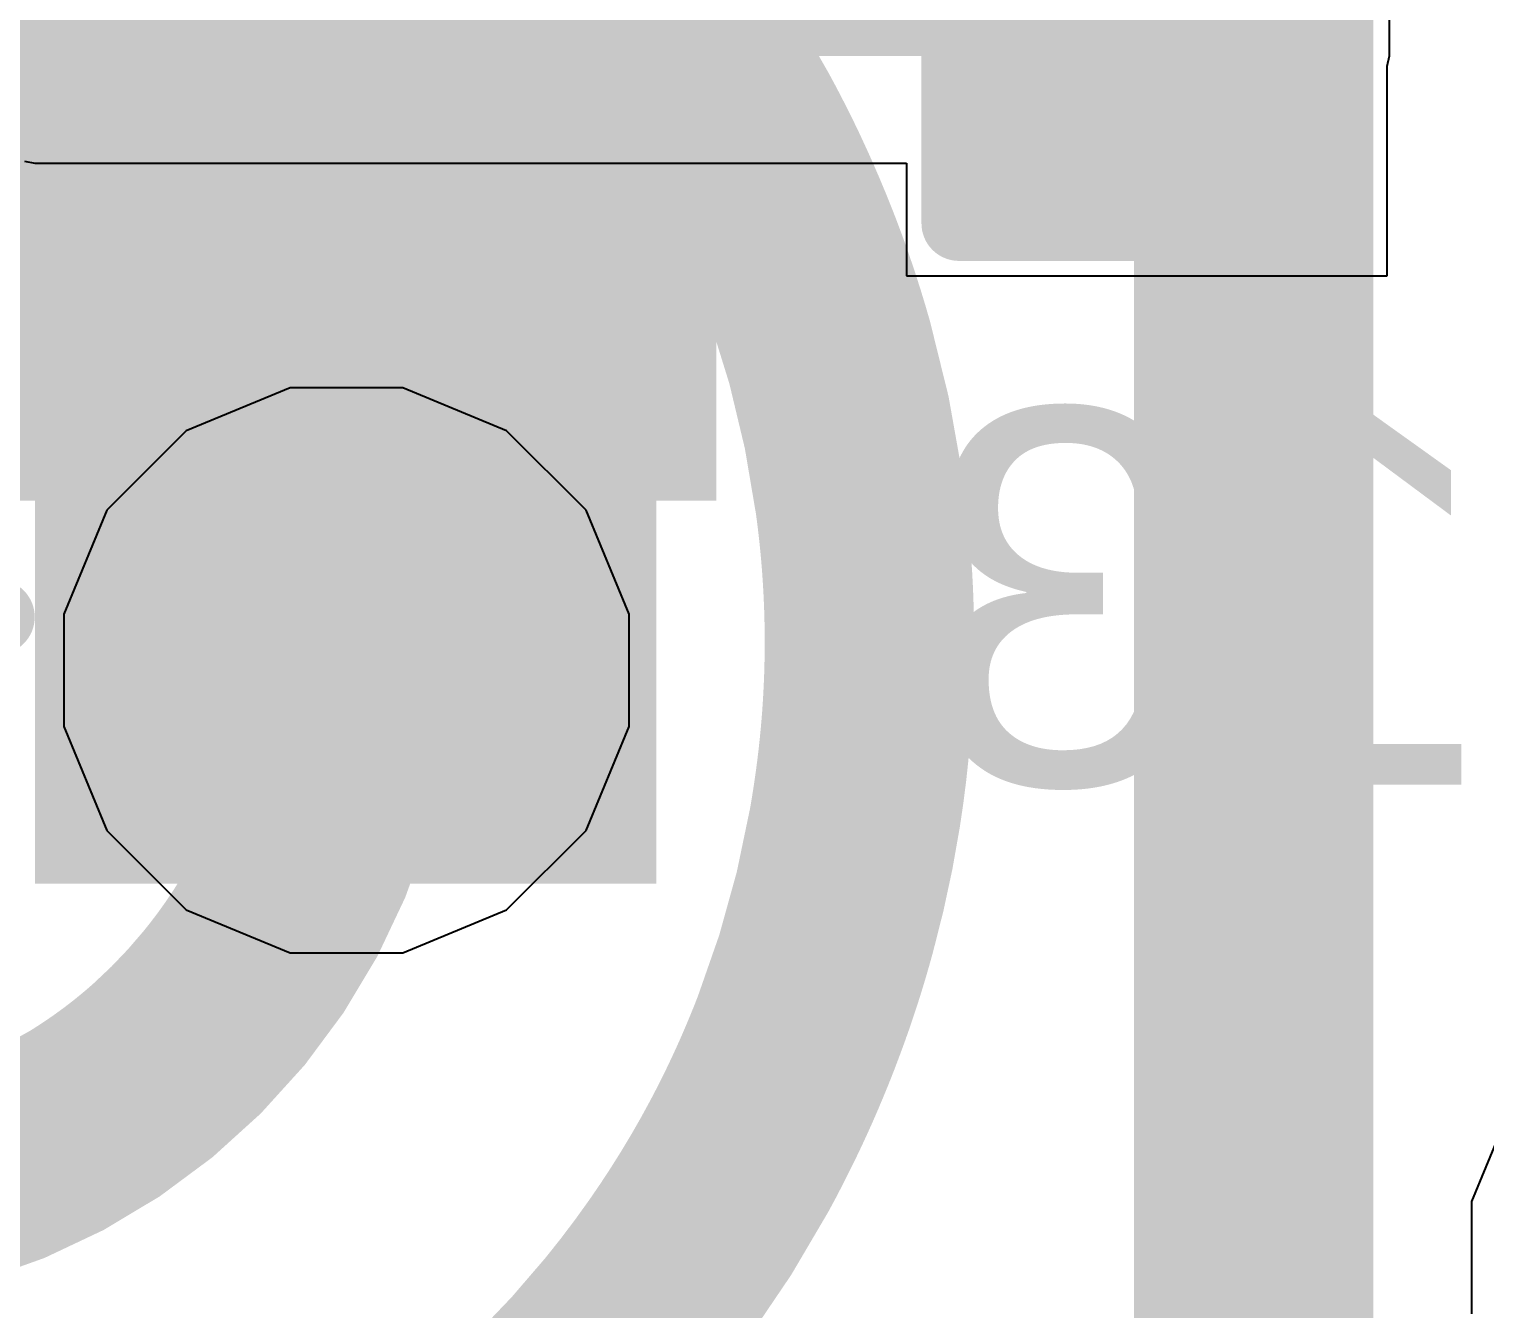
# Model space of a CAD drawing. Header units: inches. Extents: x -13 to 254, y -7 to 63.
# Drawn here: x 4.905 to 7.366, y 7.873 to 10.036 of the extents above; entities that cross this region are included whole.
import ezdxf

# ---------------------------------------------------------------- set-up
doc = ezdxf.new("R2010")
doc.units = ezdxf.units.IN
for name, color, linetype in [('Bottom Layer', 5, 'Continuous'), ('Bottom Overlay', 54, 'Continuous'), ('Bottom Paste', 16, 'Continuous'), ('Bottom Solder', 6, 'Continuous'), ('Dimensions', 6, 'Continuous'), ('Drill Drawing', 1, 'Continuous'), ('GND', 16, 'Continuous'), ('POWER', 76, 'Continuous'), ('Top Layer', 1, 'Continuous'), ('Top Overlay', 2, 'Continuous'), ('Via Holes', 16, 'Continuous')]:
    doc.layers.add(name, color=color, linetype=linetype)
doc.styles.add('Arial', font='', dxfattribs={"height": 0.2})
doc.styles.get('Arial').set_extended_font_data('Arial')

# ---------------------------------------------------------------- blocks, each defined once
blk = doc.blocks.new('C___0402_B_42')
at = {"layer": 'Bottom Layer'}
for points in [[(-0.2413, 0.3175), (-0.2413, -0.3175), (-0.6985, -0.3175), (-0.6985, 0.3175)], [(0.6985, 0.3175), (0.6985, -0.3175), (0.2413, -0.3175), (0.2413, 0.3175)]]:
    blk.add_hatch(color=5, dxfattribs=at).paths.add_polyline_path(points)
at = {"layer": 'Bottom Paste'}
for points in [[(-0.2413, 0.3175), (-0.2413, -0.3175), (-0.6985, -0.3175), (-0.6985, 0.3175)], [(0.6985, 0.3175), (0.6985, -0.3175), (0.2413, -0.3175), (0.2413, 0.3175)]]:
    blk.add_hatch(color=16, dxfattribs=at).paths.add_polyline_path(points)
at = {"layer": 'Bottom Solder'}
for points in [[(-0.1813, 0.3775), (-0.1813, -0.3775), (-0.7585, -0.3775), (-0.7585, 0.3775)], [(0.7585, 0.3775), (0.7585, -0.3775), (0.1813, -0.3775), (0.1813, 0.3775)]]:
    blk.add_hatch(color=6, dxfattribs=at).paths.add_polyline_path(points)
at = {"layer": 'Bottom Overlay'}
for points in [[(-0.7874, 0.4064, 0.127, 0.127, 0), (-0.7874, -0.4064, 0.127, 0.127, 0)], [(-0.2794, 0.4064, 0.127, 0.127, 0), (-0.7874, 0.4064, 0.127, 0.127, 0)], [(0.7874, 0.4064, 0.127, 0.127, 0), (0.2794, 0.4064, 0.127, 0.127, 0)], [(0.7874, 0.4064, 0.127, 0.127, 0), (0.7874, -0.4064, 0.127, 0.127, 0)], [(-0.2794, -0.4064, 0.127, 0.127, 0), (-0.7874, -0.4064, 0.127, 0.127, 0)], [(0.7874, -0.4064, 0.127, 0.127, 0), (0.2794, -0.4064, 0.127, 0.127, 0)]]:
    blk.add_lwpolyline(points, format="xyseb", dxfattribs=at)
for points in [[(-0.8191, 0.4064, 0.0635, 0.0635, 1), (-0.7556, 0.4064, 0.0635, 0.0635, 1)], [(-0.8191, 0.4064, 0.0635, 0.0635, 1), (-0.7556, 0.4064, 0.0635, 0.0635, 1)], [(-0.3111, 0.4064, 0.0635, 0.0635, 1), (-0.2477, 0.4064, 0.0635, 0.0635, 1)], [(0.2477, 0.4064, 0.0635, 0.0635, 1), (0.3111, 0.4064, 0.0635, 0.0635, 1)], [(0.7556, 0.4064, 0.0635, 0.0635, 1), (0.8191, 0.4064, 0.0635, 0.0635, 1)], [(0.7556, 0.4064, 0.0635, 0.0635, 1), (0.8191, 0.4064, 0.0635, 0.0635, 1)], [(-0.8191, -0.4064, 0.0635, 0.0635, 1), (-0.7556, -0.4064, 0.0635, 0.0635, 1)], [(-0.8191, -0.4064, 0.0635, 0.0635, 1), (-0.7556, -0.4064, 0.0635, 0.0635, 1)], [(-0.3111, -0.4064, 0.0635, 0.0635, 1), (-0.2477, -0.4064, 0.0635, 0.0635, 1)], [(0.2477, -0.4064, 0.0635, 0.0635, 1), (0.3111, -0.4064, 0.0635, 0.0635, 1)], [(0.7556, -0.4064, 0.0635, 0.0635, 1), (0.8191, -0.4064, 0.0635, 0.0635, 1)], [(0.7556, -0.4064, 0.0635, 0.0635, 1), (0.8191, -0.4064, 0.0635, 0.0635, 1)]]:
    blk.add_lwpolyline(points, format="xyseb", close=True, dxfattribs=at)
blk = doc.blocks.new('PTS526SP15SMTR2_LFS_46')
at = {"layer": 'Top Overlay'}
for points in [[(1.8169, -0.0001, 0.127, 0.127, 1), (-1.8199, -0.0001, 0.127, 0.127, 1)], [(-2.4464, 1.0689, 0.0635, 0.0635, 1), (-2.3829, 1.0689, 0.0635, 0.0635, 1)], [(-1.8517, -0.0001, 0.0635, 0.0635, 1), (-1.7882, -0.0001, 0.0635, 0.0635, 1)], [(-2.4464, -1.0689, 0.0635, 0.0635, 1), (-2.3829, -1.0689, 0.0635, 0.0635, 1)]]:
    blk.add_lwpolyline(points, format="xyseb", close=True, dxfattribs=at)
blk.add_lwpolyline([(-2.4146, 1.0689, 0.127, 0.127, 0), (-2.4146, -1.0689, 0.127, 0.127, 0)], format="xyseb", dxfattribs=at)
blk = doc.blocks.new('TSOT_23_8_B_51')
at = {"layer": 'Bottom Layer'}
for points in [[(-0.775, 0.75), (-1.825, 0.75), (-1.825, 1.2), (-0.775, 1.2)], [(-0.775, 0.1), (-1.825, 0.1), (-1.825, 0.55), (-0.775, 0.55)]]:
    blk.add_hatch(color=5, dxfattribs=at).paths.add_polyline_path(points)
at = {"layer": 'Bottom Paste'}
for points in [[(-0.775, 0.75), (-1.825, 0.75), (-1.825, 1.2), (-0.775, 1.2)], [(-0.775, 0.1), (-1.825, 0.1), (-1.825, 0.55), (-0.775, 0.55)]]:
    blk.add_hatch(color=16, dxfattribs=at).paths.add_polyline_path(points)
at = {"layer": 'Bottom Solder'}
for points in [[(-0.6734, 0.6484), (-1.9266, 0.6484), (-1.9266, 1.3016), (-0.6734, 1.3016)], [(-0.6734, -0.0016), (-1.9266, -0.0016), (-1.9266, 0.6516), (-0.6734, 0.6516)]]:
    blk.add_hatch(color=6, dxfattribs=at).paths.add_polyline_path(points)
at = {"layer": 'Bottom Overlay'}
blk.add_lwpolyline([(0.762, 1.4986, 0.127, 0.127, 0), (-0.7112, 1.4986, 0.127, 0.127, 0)], format="xyseb", dxfattribs=at)
blk.add_lwpolyline([(-0.7429, 1.4986, 0.0635, 0.0635, 1), (-0.6794, 1.4986, 0.0635, 0.0635, 1)], format="xyseb", close=True, dxfattribs=at)

msp = doc.modelspace()

# ---------------------------------------------------------------- hatches: boundary and pattern name
at = {"layer": 'Bottom Layer'}
for points in [[(4.9152, 9.991), (7.0231, 9.991), (7.0231, 10.441), (4.9152, 10.441)], [(4.9152, 8.5917), (5.9652, 8.5917), (5.9652, 9.791), (4.9152, 9.791)]]:
    msp.add_hatch(color=5, dxfattribs=at).paths.add_polyline_path(points)
h = msp.add_hatch(color=5, dxfattribs=at)
edge = h.paths.add_edge_path()
edge.add_arc((5.4416, 8.9522), 0.3, 0, 360)
at = {"layer": 'GND'}
h = msp.add_hatch(color=16, dxfattribs=at)
edge = h.paths.add_edge_path()
edge.add_arc((5.4416, 8.9522), 0.3, 0, 360)
at = {"layer": 'POWER'}
h = msp.add_hatch(color=76, dxfattribs=at)
edge = h.paths.add_edge_path()
edge.add_arc((5.4416, 8.9522), 0.3, 0, 360)
at = {"layer": 'Top Layer'}
h = msp.add_hatch(color=1, dxfattribs=at)
edge = h.paths.add_edge_path()
edge.add_arc((5.4416, 8.9522), 0.3, 0, 360)
at = {"layer": 'Via Holes'}
h = msp.add_hatch(color=7, dxfattribs=at)
edge = h.paths.add_edge_path()
edge.add_arc((5.4416, 8.9522), 0.15, 0, 360)

# ---------------------------------------------------------------- linework, layer by layer
at = {"layer": 'Bottom Layer'}
for p, q in [((7.2044, 9.991), (7.2044, 10.441)), ((7.2009, 9.9735), (7.2044, 9.991)), ((7.2009, 9.6191), (7.2009, 9.9735)), ((4.8977, 9.8132), (4.9152, 9.8097)), ((4.9152, 9.8097), (6.3881, 9.8097)), ((6.3881, 9.8097), (6.3881, 9.6191)), ((6.3881, 9.6191), (7.2009, 9.6191))]:
    msp.add_line(p, q, dxfattribs=at)
at = {"layer": 'Dimensions'}
for points in [[(4.5, 10.8257, 0.254, 0.254, -1), (4.5, 7.1743, 0.254, 0.254, 0)], [(5.7085, 10.3007, 0.254, 0.254, -0.060138), (5.986, 9.9717, 0.254, 0.254, 0)], [(6.9, 7.7, 0.254, 0.254, 0), (6.9, 10.3, 0.254, 0.254, 0)], [(7.05, 7.7, 0.254, 0.254, 0), (7.05, 10.3, 0.254, 0.254, 0)], [(5.9659, 10.1706, 0.254, 0.254, -0.014035), (6.0284, 10.088, 0.254, 0.254, 0)], [(6.0284, 10.088, 0.254, 0.254, -0.029802), (6.1447, 9.9022, 0.254, 0.254, 0)], [(4.5, 10, 0.254, 0.254, -1), (4.5, 8, 0.254, 0.254, 0)], [(5.986, 9.9717, 0.254, 0.254, -0.013985), (6.0377, 9.8879, 0.254, 0.254, 0)], [(6.0377, 9.8879, 0.254, 0.254, -0.008572), (6.0668, 9.8356, 0.254, 0.254, 0)], [(6.1447, 9.9022, 0.254, 0.254, -0.008195), (6.1732, 9.848, 0.254, 0.254, 0)], [(4.752, 9.864, 0.254, 0.254, -0.090271), (5.04, 9.72, 0.254, 0.254, 0)], [(6.1732, 9.848, 0.254, 0.254, -0.00651), (6.1948, 9.8039, 0.254, 0.254, 0)], [(6.0668, 9.8356, 0.254, 0.254, 0), (6.0792, 9.8119, 0.254, 0.254, 0)], [(6.0792, 9.8119, 0.254, 0.254, 0), (6.0913, 9.7878, 0.254, 0.254, 0)], [(6.1948, 9.8039, 0.254, 0.254, 0), (6.2077, 9.7759, 0.254, 0.254, 0)], [(6.0913, 9.7878, 0.254, 0.254, -0.004908), (6.1059, 9.7574, 0.254, 0.254, 0)], [(6.2077, 9.7759, 0.254, 0.254, 0), (6.2102, 9.7703, 0.254, 0.254, 0)], [(6.2102, 9.7703, 0.254, 0.254, 0), (6.2128, 9.7645, 0.254, 0.254, 0)], [(6.2128, 9.7645, 0.254, 0.254, 0), (6.2154, 9.7587, 0.254, 0.254, 0)], [(6.1059, 9.7574, 0.254, 0.254, -0.004872), (6.12, 9.7266, 0.254, 0.254, 0)], [(6.2154, 9.7587, 0.254, 0.254, 0), (6.2179, 9.7529, 0.254, 0.254, 0)], [(6.2179, 9.7529, 0.254, 0.254, 0), (6.2204, 9.7471, 0.254, 0.254, 0)], [(6.2204, 9.7471, 0.254, 0.254, 0), (6.223, 9.7413, 0.254, 0.254, 0)], [(6.223, 9.7413, 0.254, 0.254, 0), (6.2327, 9.7181, 0.254, 0.254, 0)], [(5.04, 9.72, 0.254, 0.254, -0.004979), (5.0538, 9.7094, 0.254, 0.254, 0)], [(6.12, 9.7266, 0.254, 0.254, -0.005807), (6.1362, 9.689, 0.254, 0.254, 0)], [(6.2327, 9.7181, 0.254, 0.254, 0), (6.2351, 9.7124, 0.254, 0.254, 0)], [(5.0538, 9.7094, 0.254, 0.254, -0.005804), (5.0698, 9.6966, 0.254, 0.254, 0)], [(5.0698, 9.6966, 0.254, 0.254, -0.006641), (5.0879, 9.6814, 0.254, 0.254, 0)], [(6.2351, 9.7124, 0.254, 0.254, 0), (6.2374, 9.7068, 0.254, 0.254, 0)], [(6.2374, 9.7068, 0.254, 0.254, 0), (6.2396, 9.7013, 0.254, 0.254, 0)], [(6.2396, 9.7013, 0.254, 0.254, 0), (6.2418, 9.6958, 0.254, 0.254, 0)], [(6.2418, 9.6958, 0.254, 0.254, 0), (6.244, 9.6904, 0.254, 0.254, 0)], [(6.244, 9.6904, 0.254, 0.254, 0), (6.2461, 9.6851, 0.254, 0.254, 0)], [(5.0879, 9.6814, 0.254, 0.254, -0.009168), (5.1125, 9.6593, 0.254, 0.254, 0)], [(6.1362, 9.689, 0.254, 0.254, -0.006732), (6.1541, 9.6446, 0.254, 0.254, 0)], [(6.2461, 9.6851, 0.254, 0.254, -0.006714), (6.2642, 9.6371, 0.254, 0.254, 0)], [(5.1125, 9.6593, 0.254, 0.254, -0.060138), (5.2532, 9.4925, 0.254, 0.254, 0)], [(6.1541, 9.6446, 0.254, 0.254, -0.008609), (6.1754, 9.5864, 0.254, 0.254, 0)], [(6.2642, 9.6371, 0.254, 0.254, -0.00751), (6.2827, 9.5834, 0.254, 0.254, 0)], [(6.1754, 9.5864, 0.254, 0.254, -0.049987), (6.2598, 9.2331, 0.254, 0.254, 0)], [(6.2827, 9.5834, 0.254, 0.254, -0.010584), (6.3058, 9.5077, 0.254, 0.254, 0)], [(6.3058, 9.5077, 0.254, 0.254, -0.049473), (6.3699, 9.1476, 0.254, 0.254, 0)], [(5.2532, 9.4925, 0.254, 0.254, -0.013985), (5.2794, 9.4501, 0.254, 0.254, 0)], [(5.2794, 9.4501, 0.254, 0.254, -0.008572), (5.2941, 9.4235, 0.254, 0.254, 0)], [(5.2941, 9.4235, 0.254, 0.254, 0), (5.3004, 9.4115, 0.254, 0.254, 0)], [(5.3004, 9.4115, 0.254, 0.254, 0), (5.3065, 9.3993, 0.254, 0.254, 0)], [(5.3065, 9.3993, 0.254, 0.254, -0.004908), (5.314, 9.3839, 0.254, 0.254, 0)], [(5.314, 9.3839, 0.254, 0.254, -0.004872), (5.3211, 9.3683, 0.254, 0.254, 0)], [(5.3211, 9.3683, 0.254, 0.254, -0.005807), (5.3293, 9.3492, 0.254, 0.254, 0)], [(5.3293, 9.3492, 0.254, 0.254, -0.006732), (5.3384, 9.3267, 0.254, 0.254, 0)], [(5.3384, 9.3267, 0.254, 0.254, -0.008609), (5.3492, 9.2972, 0.254, 0.254, 0)], [(5.3492, 9.2972, 0.254, 0.254, -0.049987), (5.392, 9.1182, 0.254, 0.254, 0)], [(6.2598, 9.2331, 0.254, 0.254, -0.007944), (6.2665, 9.177, 0.254, 0.254, 0)], [(6.2665, 9.177, 0.254, 0.254, -0.007042), (6.2709, 9.1276, 0.254, 0.254, 0)], [(6.2709, 9.1276, 0.254, 0.254, -0.006111), (6.2735, 9.0851, 0.254, 0.254, 0)], [(6.3699, 9.1476, 0.254, 0.254, -0.007492), (6.3735, 9.0911, 0.254, 0.254, 0)], [(5.392, 9.1182, 0.254, 0.254, -0.007944), (5.3954, 9.0897, 0.254, 0.254, 0)], [(5.3954, 9.0897, 0.254, 0.254, -0.007042), (5.3976, 9.0647, 0.254, 0.254, 0)], [(6.2735, 9.0851, 0.254, 0.254, -0.006187), (6.2751, 9.0426, 0.254, 0.254, 0)], [(6.3735, 9.0911, 0.254, 0.254, -0.006695), (6.3752, 9.0399, 0.254, 0.254, 0)], [(5.3976, 9.0647, 0.254, 0.254, -0.006111), (5.3989, 9.0432, 0.254, 0.254, 0)], [(5.3989, 9.0432, 0.254, 0.254, -0.006187), (5.3997, 9.0216, 0.254, 0.254, 0)], [(6.2751, 9.0426, 0.254, 0.254, -0.005218), (6.2756, 9.0071, 0.254, 0.254, 0)], [(6.3752, 9.0399, 0.254, 0.254, -0.014064), (6.3745, 8.9316, 0.254, 0.254, 0)], [(5.3997, 9.0216, 0.254, 0.254, -0.005218), (5.4, 9.0036, 0.254, 0.254, 0)], [(5.4, 9.0036, 0.254, 0.254, -0.007321), (5.3997, 8.9784, 0.254, 0.254, 0)], [(6.2756, 9.0071, 0.254, 0.254, -0.007321), (6.2751, 8.9574, 0.254, 0.254, 0)], [(5.3997, 8.9784, 0.254, 0.254, -0.006187), (5.3989, 8.9569, 0.254, 0.254, 0)], [(5.3989, 8.9569, 0.254, 0.254, -0.006111), (5.3976, 8.9353, 0.254, 0.254, 0)], [(6.2751, 8.9574, 0.254, 0.254, -0.006187), (6.2735, 8.9149, 0.254, 0.254, 0)], [(5.3976, 8.9353, 0.254, 0.254, -0.007042), (5.3954, 8.9103, 0.254, 0.254, 0)], [(6.3745, 8.9316, 0.254, 0.254, -0.006749), (6.372, 8.8806, 0.254, 0.254, 0)], [(5.3954, 8.9103, 0.254, 0.254, -0.007944), (5.392, 8.8818, 0.254, 0.254, 0)], [(6.2735, 8.9149, 0.254, 0.254, -0.006111), (6.2709, 8.8724, 0.254, 0.254, 0)], [(5.392, 8.8818, 0.254, 0.254, -0.009798), (5.3865, 8.8465, 0.254, 0.254, 0)], [(6.372, 8.8806, 0.254, 0.254, -0.008307), (6.3671, 8.8187, 0.254, 0.254, 0)], [(6.2709, 8.8724, 0.254, 0.254, -0.007042), (6.2665, 8.8231, 0.254, 0.254, 0)], [(5.3865, 8.8465, 0.254, 0.254, -0.048797), (5.3384, 8.6733, 0.254, 0.254, 0)], [(6.2665, 8.8231, 0.254, 0.254, -0.007944), (6.2598, 8.7669, 0.254, 0.254, 0)], [(6.3671, 8.8187, 0.254, 0.254, -0.015215), (6.3529, 8.7069, 0.254, 0.254, 0)], [(6.2598, 8.7669, 0.254, 0.254, -0.009798), (6.249, 8.6972, 0.254, 0.254, 0)], [(6.3529, 8.7069, 0.254, 0.254, -0.027443), (6.3104, 8.5089, 0.254, 0.254, 0)], [(6.249, 8.6972, 0.254, 0.254, -0.048797), (6.1541, 8.3554, 0.254, 0.254, 0)], [(5.3384, 8.6733, 0.254, 0.254, -0.006732), (5.3293, 8.6508, 0.254, 0.254, 0)], [(5.3293, 8.6508, 0.254, 0.254, -0.005807), (5.3211, 8.6317, 0.254, 0.254, 0)], [(5.314, 8.6161, 0.254, 0.254, -0.004908), (5.3065, 8.6007, 0.254, 0.254, 0)], [(5.3211, 8.6317, 0.254, 0.254, -0.004872), (5.314, 8.6161, 0.254, 0.254, 0)], [(5.2941, 8.5765, 0.254, 0.254, 0), (5.3004, 8.5885, 0.254, 0.254, 0)], [(5.3004, 8.5885, 0.254, 0.254, 0), (5.3065, 8.6007, 0.254, 0.254, 0)], [(5.2941, 8.5765, 0.254, 0.254, -0.015145), (5.2674, 8.5299, 0.254, 0.254, 0)], [(5.2674, 8.5299, 0.254, 0.254, -0.01472), (5.2385, 8.4857, 0.254, 0.254, 0)], [(5.2385, 8.4857, 0.254, 0.254, -0.018719), (5.1976, 8.4316, 0.254, 0.254, 0)], [(6.3104, 8.5089, 0.254, 0.254, -0.008306), (6.2931, 8.4492, 0.254, 0.254, 0)], [(6.2931, 8.4492, 0.254, 0.254, -0.006748), (6.2774, 8.4006, 0.254, 0.254, 0)], [(5.1976, 8.4316, 0.254, 0.254, -0.039139), (5.0992, 8.3285, 0.254, 0.254, 0)], [(6.2719, 8.3846, 0.254, 0.254, 0), (6.2737, 8.3899, 0.254, 0.254, 0)], [(6.2737, 8.3899, 0.254, 0.254, 0), (6.2774, 8.4007, 0.254, 0.254, 0)], [(6.2625, 8.3584, 0.254, 0.254, 0), (6.2644, 8.3636, 0.254, 0.254, 0)], [(6.2644, 8.3636, 0.254, 0.254, 0), (6.2663, 8.3688, 0.254, 0.254, 0)], [(6.2663, 8.3688, 0.254, 0.254, 0), (6.2682, 8.3741, 0.254, 0.254, 0)], [(6.2682, 8.3741, 0.254, 0.254, 0), (6.27, 8.3793, 0.254, 0.254, 0)], [(6.27, 8.3793, 0.254, 0.254, 0), (6.2719, 8.3846, 0.254, 0.254, 0)], [(6.1541, 8.3554, 0.254, 0.254, -0.006732), (6.1362, 8.311, 0.254, 0.254, 0)], [(6.2526, 8.3319, 0.254, 0.254, 0), (6.2547, 8.3373, 0.254, 0.254, 0)], [(6.2547, 8.3373, 0.254, 0.254, 0), (6.2567, 8.3426, 0.254, 0.254, 0)], [(6.2567, 8.3426, 0.254, 0.254, 0), (6.2625, 8.3584, 0.254, 0.254, 0)], [(5.0992, 8.3285, 0.254, 0.254, -0.007483), (5.0789, 8.3109, 0.254, 0.254, 0)], [(6.244, 8.3096, 0.254, 0.254, 0), (6.2462, 8.3153, 0.254, 0.254, 0)], [(6.2462, 8.3153, 0.254, 0.254, 0), (6.2484, 8.3209, 0.254, 0.254, 0)], [(6.2484, 8.3209, 0.254, 0.254, 0), (6.2506, 8.3265, 0.254, 0.254, 0)], [(6.2506, 8.3265, 0.254, 0.254, 0), (6.2526, 8.3319, 0.254, 0.254, 0)], [(5.0629, 8.2978, 0.254, 0.254, -0.004976), (5.0492, 8.287, 0.254, 0.254, 0)], [(5.0789, 8.3109, 0.254, 0.254, -0.005806), (5.0629, 8.2978, 0.254, 0.254, 0)], [(6.1362, 8.311, 0.254, 0.254, -0.005807), (6.12, 8.2734, 0.254, 0.254, 0)], [(6.2417, 8.3038, 0.254, 0.254, -0.005632), (6.2251, 8.2638, 0.254, 0.254, 0)], [(6.2417, 8.3038, 0.254, 0.254, 0), (6.244, 8.3096, 0.254, 0.254, 0)], [(5.04, 8.28, 0.254, 0.254, -0.021832), (4.975, 8.2356, 0.254, 0.254, 0)], [(5.04, 8.28, 0.254, 0.254, 0), (5.0492, 8.287, 0.254, 0.254, 0)], [(6.12, 8.2734, 0.254, 0.254, -0.004872), (6.1059, 8.2426, 0.254, 0.254, 0)], [(6.2252, 8.2638, 0.254, 0.254, -0.006481), (6.2052, 8.2186, 0.254, 0.254, 0)], [(6.1059, 8.2426, 0.254, 0.254, -0.004908), (6.0913, 8.2122, 0.254, 0.254, 0)], [(4.975, 8.2356, 0.254, 0.254, -0.068203), (4.752, 8.136, 0.254, 0.254, 0)], [(6.2052, 8.2186, 0.254, 0.254, -0.00734), (6.1815, 8.1687, 0.254, 0.254, 0)], [(6.0792, 8.1881, 0.254, 0.254, 0), (6.0913, 8.2122, 0.254, 0.254, 0)], [(6.0668, 8.1644, 0.254, 0.254, 0), (6.0792, 8.1881, 0.254, 0.254, 0)], [(6.1815, 8.1687, 0.254, 0.254, -0.010674), (6.1449, 8.0981, 0.254, 0.254, 0)], [(6.0668, 8.1644, 0.254, 0.254, -0.015145), (6.0141, 8.0724, 0.254, 0.254, 0)], [(6.1449, 8.0981, 0.254, 0.254, -0.04711), (5.9505, 7.8105, 0.254, 0.254, 0)], [(6.0141, 8.0724, 0.254, 0.254, -0.01472), (5.957, 7.9853, 0.254, 0.254, 0)], [(5.957, 7.9853, 0.254, 0.254, -0.018719), (5.8763, 7.8785, 0.254, 0.254, 0)], [(5.8763, 7.8785, 0.254, 0.254, -0.039139), (5.6821, 7.6752, 0.254, 0.254, 0)], [(5.9505, 7.8105, 0.254, 0.254, -0.008139), (5.9107, 7.7638, 0.254, 0.254, 0)], [(5.9107, 7.7638, 0.254, 0.254, -0.006463), (5.8777, 7.7272, 0.254, 0.254, 0)]]:
    msp.add_lwpolyline(points, format="xyseb", dxfattribs=at)
for points in [[(5.9649, 10.088, 0.127, 0.127, 1), (6.0919, 10.088, 0.127, 0.127, 1)], [(5.9649, 10.088, 0.127, 0.127, 1), (6.0919, 10.088, 0.127, 0.127, 1)], [(5.9225, 9.9717, 0.127, 0.127, 1), (6.0495, 9.9717, 0.127, 0.127, 1)], [(5.9225, 9.9717, 0.127, 0.127, 1), (6.0495, 9.9717, 0.127, 0.127, 1)], [(5.9742, 9.8879, 0.127, 0.127, 1), (6.1012, 9.8879, 0.127, 0.127, 1)], [(5.9742, 9.8879, 0.127, 0.127, 1), (6.1012, 9.8879, 0.127, 0.127, 1)], [(6.0812, 9.9022, 0.127, 0.127, 1), (6.2082, 9.9022, 0.127, 0.127, 1)], [(6.0812, 9.9022, 0.127, 0.127, 1), (6.2082, 9.9022, 0.127, 0.127, 1)], [(6.1097, 9.848, 0.127, 0.127, 1), (6.2367, 9.848, 0.127, 0.127, 1)], [(6.1097, 9.848, 0.127, 0.127, 1), (6.2367, 9.848, 0.127, 0.127, 1)], [(6.0033, 9.8356, 0.127, 0.127, 1), (6.1303, 9.8356, 0.127, 0.127, 1)], [(6.0033, 9.8356, 0.127, 0.127, 1), (6.1303, 9.8356, 0.127, 0.127, 1)], [(6.0157, 9.8119, 0.127, 0.127, 1), (6.1427, 9.8119, 0.127, 0.127, 1)], [(6.0157, 9.8119, 0.127, 0.127, 1), (6.1427, 9.8119, 0.127, 0.127, 1)], [(6.1313, 9.8039, 0.127, 0.127, 1), (6.2583, 9.8039, 0.127, 0.127, 1)], [(6.1313, 9.8039, 0.127, 0.127, 1), (6.2583, 9.8039, 0.127, 0.127, 1)], [(6.0278, 9.7878, 0.127, 0.127, 1), (6.1548, 9.7878, 0.127, 0.127, 1)], [(6.0278, 9.7878, 0.127, 0.127, 1), (6.1548, 9.7878, 0.127, 0.127, 1)], [(6.1442, 9.7759, 0.127, 0.127, 1), (6.2712, 9.7759, 0.127, 0.127, 1)], [(6.1442, 9.7759, 0.127, 0.127, 1), (6.2712, 9.7759, 0.127, 0.127, 1)], [(6.1467, 9.7703, 0.127, 0.127, 1), (6.2737, 9.7703, 0.127, 0.127, 1)], [(6.1467, 9.7703, 0.127, 0.127, 1), (6.2737, 9.7703, 0.127, 0.127, 1)], [(6.1493, 9.7645, 0.127, 0.127, 1), (6.2763, 9.7645, 0.127, 0.127, 1)], [(6.1493, 9.7645, 0.127, 0.127, 1), (6.2763, 9.7645, 0.127, 0.127, 1)], [(6.0424, 9.7574, 0.127, 0.127, 1), (6.1694, 9.7574, 0.127, 0.127, 1)], [(6.0424, 9.7574, 0.127, 0.127, 1), (6.1694, 9.7574, 0.127, 0.127, 1)], [(6.1519, 9.7587, 0.127, 0.127, 1), (6.2789, 9.7587, 0.127, 0.127, 1)], [(6.1519, 9.7587, 0.127, 0.127, 1), (6.2789, 9.7587, 0.127, 0.127, 1)], [(6.1544, 9.7529, 0.127, 0.127, 1), (6.2814, 9.7529, 0.127, 0.127, 1)], [(6.1544, 9.7529, 0.127, 0.127, 1), (6.2814, 9.7529, 0.127, 0.127, 1)], [(6.1569, 9.7471, 0.127, 0.127, 1), (6.2839, 9.7471, 0.127, 0.127, 1)], [(6.1569, 9.7471, 0.127, 0.127, 1), (6.2839, 9.7471, 0.127, 0.127, 1)], [(6.1595, 9.7413, 0.127, 0.127, 1), (6.2865, 9.7413, 0.127, 0.127, 1)], [(6.1595, 9.7413, 0.127, 0.127, 1), (6.2865, 9.7413, 0.127, 0.127, 1)], [(4.9765, 9.72, 0.127, 0.127, 1), (5.1035, 9.72, 0.127, 0.127, 1)], [(4.9765, 9.72, 0.127, 0.127, 1), (5.1035, 9.72, 0.127, 0.127, 1)], [(6.0565, 9.7266, 0.127, 0.127, 1), (6.1835, 9.7266, 0.127, 0.127, 1)], [(6.0565, 9.7266, 0.127, 0.127, 1), (6.1835, 9.7266, 0.127, 0.127, 1)], [(6.1692, 9.7181, 0.127, 0.127, 1), (6.2962, 9.7181, 0.127, 0.127, 1)], [(6.1692, 9.7181, 0.127, 0.127, 1), (6.2962, 9.7181, 0.127, 0.127, 1)], [(4.9903, 9.7094, 0.127, 0.127, 1), (5.1173, 9.7094, 0.127, 0.127, 1)], [(4.9903, 9.7094, 0.127, 0.127, 1), (5.1173, 9.7094, 0.127, 0.127, 1)], [(5.0063, 9.6966, 0.127, 0.127, 1), (5.1333, 9.6966, 0.127, 0.127, 1)], [(5.0063, 9.6966, 0.127, 0.127, 1), (5.1333, 9.6966, 0.127, 0.127, 1)], [(6.1716, 9.7124, 0.127, 0.127, 1), (6.2986, 9.7124, 0.127, 0.127, 1)], [(6.1716, 9.7124, 0.127, 0.127, 1), (6.2986, 9.7124, 0.127, 0.127, 1)], [(6.1739, 9.7068, 0.127, 0.127, 1), (6.3009, 9.7068, 0.127, 0.127, 1)], [(6.1739, 9.7068, 0.127, 0.127, 1), (6.3009, 9.7068, 0.127, 0.127, 1)], [(6.1761, 9.7013, 0.127, 0.127, 1), (6.3031, 9.7013, 0.127, 0.127, 1)], [(6.1761, 9.7013, 0.127, 0.127, 1), (6.3031, 9.7013, 0.127, 0.127, 1)], [(6.1783, 9.6958, 0.127, 0.127, 1), (6.3053, 9.6958, 0.127, 0.127, 1)], [(6.1783, 9.6958, 0.127, 0.127, 1), (6.3053, 9.6958, 0.127, 0.127, 1)], [(6.1805, 9.6904, 0.127, 0.127, 1), (6.3075, 9.6904, 0.127, 0.127, 1)], [(6.1805, 9.6904, 0.127, 0.127, 1), (6.3075, 9.6904, 0.127, 0.127, 1)], [(5.0244, 9.6814, 0.127, 0.127, 1), (5.1514, 9.6814, 0.127, 0.127, 1)], [(5.0244, 9.6814, 0.127, 0.127, 1), (5.1514, 9.6814, 0.127, 0.127, 1)], [(6.0727, 9.689, 0.127, 0.127, 1), (6.1997, 9.689, 0.127, 0.127, 1)], [(6.0727, 9.689, 0.127, 0.127, 1), (6.1997, 9.689, 0.127, 0.127, 1)], [(6.1826, 9.6851, 0.127, 0.127, 1), (6.3096, 9.6851, 0.127, 0.127, 1)], [(6.1826, 9.6851, 0.127, 0.127, 1), (6.3096, 9.6851, 0.127, 0.127, 1)], [(5.049, 9.6593, 0.127, 0.127, 1), (5.176, 9.6593, 0.127, 0.127, 1)], [(5.049, 9.6593, 0.127, 0.127, 1), (5.176, 9.6593, 0.127, 0.127, 1)], [(6.0906, 9.6446, 0.127, 0.127, 1), (6.2176, 9.6446, 0.127, 0.127, 1)], [(6.0906, 9.6446, 0.127, 0.127, 1), (6.2176, 9.6446, 0.127, 0.127, 1)], [(6.2007, 9.6371, 0.127, 0.127, 1), (6.3277, 9.6371, 0.127, 0.127, 1)], [(6.2007, 9.6371, 0.127, 0.127, 1), (6.3277, 9.6371, 0.127, 0.127, 1)], [(6.1119, 9.5864, 0.127, 0.127, 1), (6.2389, 9.5864, 0.127, 0.127, 1)], [(6.1119, 9.5864, 0.127, 0.127, 1), (6.2389, 9.5864, 0.127, 0.127, 1)], [(6.2192, 9.5834, 0.127, 0.127, 1), (6.3462, 9.5834, 0.127, 0.127, 1)], [(6.2192, 9.5834, 0.127, 0.127, 1), (6.3462, 9.5834, 0.127, 0.127, 1)], [(6.2423, 9.5077, 0.127, 0.127, 1), (6.3693, 9.5077, 0.127, 0.127, 1)], [(6.2423, 9.5077, 0.127, 0.127, 1), (6.3693, 9.5077, 0.127, 0.127, 1)], [(5.1897, 9.4925, 0.127, 0.127, 1), (5.3167, 9.4925, 0.127, 0.127, 1)], [(5.1897, 9.4925, 0.127, 0.127, 1), (5.3167, 9.4925, 0.127, 0.127, 1)], [(5.2159, 9.4501, 0.127, 0.127, 1), (5.3429, 9.4501, 0.127, 0.127, 1)], [(5.2159, 9.4501, 0.127, 0.127, 1), (5.3429, 9.4501, 0.127, 0.127, 1)], [(5.2306, 9.4235, 0.127, 0.127, 1), (5.3576, 9.4235, 0.127, 0.127, 1)], [(5.2306, 9.4235, 0.127, 0.127, 1), (5.3576, 9.4235, 0.127, 0.127, 1)], [(5.2369, 9.4115, 0.127, 0.127, 1), (5.3639, 9.4115, 0.127, 0.127, 1)], [(5.2369, 9.4115, 0.127, 0.127, 1), (5.3639, 9.4115, 0.127, 0.127, 1)], [(5.243, 9.3993, 0.127, 0.127, 1), (5.37, 9.3993, 0.127, 0.127, 1)], [(5.243, 9.3993, 0.127, 0.127, 1), (5.37, 9.3993, 0.127, 0.127, 1)], [(5.2505, 9.3839, 0.127, 0.127, 1), (5.3775, 9.3839, 0.127, 0.127, 1)], [(5.2505, 9.3839, 0.127, 0.127, 1), (5.3775, 9.3839, 0.127, 0.127, 1)], [(5.2576, 9.3683, 0.127, 0.127, 1), (5.3846, 9.3683, 0.127, 0.127, 1)], [(5.2576, 9.3683, 0.127, 0.127, 1), (5.3846, 9.3683, 0.127, 0.127, 1)], [(5.2658, 9.3492, 0.127, 0.127, 1), (5.3928, 9.3492, 0.127, 0.127, 1)], [(5.2658, 9.3492, 0.127, 0.127, 1), (5.3928, 9.3492, 0.127, 0.127, 1)], [(5.2749, 9.3267, 0.127, 0.127, 1), (5.4019, 9.3267, 0.127, 0.127, 1)], [(5.2749, 9.3267, 0.127, 0.127, 1), (5.4019, 9.3267, 0.127, 0.127, 1)], [(5.2857, 9.2972, 0.127, 0.127, 1), (5.4127, 9.2972, 0.127, 0.127, 1)], [(5.2857, 9.2972, 0.127, 0.127, 1), (5.4127, 9.2972, 0.127, 0.127, 1)], [(6.1963, 9.2331, 0.127, 0.127, 1), (6.3233, 9.2331, 0.127, 0.127, 1)], [(6.1963, 9.2331, 0.127, 0.127, 1), (6.3233, 9.2331, 0.127, 0.127, 1)], [(6.203, 9.177, 0.127, 0.127, 1), (6.33, 9.177, 0.127, 0.127, 1)], [(6.203, 9.177, 0.127, 0.127, 1), (6.33, 9.177, 0.127, 0.127, 1)], [(6.2074, 9.1276, 0.127, 0.127, 1), (6.3344, 9.1276, 0.127, 0.127, 1)], [(6.2074, 9.1276, 0.127, 0.127, 1), (6.3344, 9.1276, 0.127, 0.127, 1)], [(6.3064, 9.1476, 0.127, 0.127, 1), (6.4334, 9.1476, 0.127, 0.127, 1)], [(6.3064, 9.1476, 0.127, 0.127, 1), (6.4334, 9.1476, 0.127, 0.127, 1)], [(5.3285, 9.1182, 0.127, 0.127, 1), (5.4555, 9.1182, 0.127, 0.127, 1)], [(5.3285, 9.1182, 0.127, 0.127, 1), (5.4555, 9.1182, 0.127, 0.127, 1)], [(5.3319, 9.0897, 0.127, 0.127, 1), (5.4589, 9.0897, 0.127, 0.127, 1)], [(5.3319, 9.0897, 0.127, 0.127, 1), (5.4589, 9.0897, 0.127, 0.127, 1)], [(6.21, 9.0851, 0.127, 0.127, 1), (6.337, 9.0851, 0.127, 0.127, 1)], [(6.21, 9.0851, 0.127, 0.127, 1), (6.337, 9.0851, 0.127, 0.127, 1)], [(6.31, 9.0911, 0.127, 0.127, 1), (6.437, 9.0911, 0.127, 0.127, 1)], [(6.31, 9.0911, 0.127, 0.127, 1), (6.437, 9.0911, 0.127, 0.127, 1)], [(5.3341, 9.0647, 0.127, 0.127, 1), (5.4611, 9.0647, 0.127, 0.127, 1)], [(5.3341, 9.0647, 0.127, 0.127, 1), (5.4611, 9.0647, 0.127, 0.127, 1)], [(5.3354, 9.0432, 0.127, 0.127, 1), (5.4624, 9.0432, 0.127, 0.127, 1)], [(5.3354, 9.0432, 0.127, 0.127, 1), (5.4624, 9.0432, 0.127, 0.127, 1)], [(6.2116, 9.0426, 0.127, 0.127, 1), (6.3386, 9.0426, 0.127, 0.127, 1)], [(6.2116, 9.0426, 0.127, 0.127, 1), (6.3386, 9.0426, 0.127, 0.127, 1)], [(6.3117, 9.0399, 0.127, 0.127, 1), (6.4387, 9.0399, 0.127, 0.127, 1)], [(6.3117, 9.0399, 0.127, 0.127, 1), (6.4387, 9.0399, 0.127, 0.127, 1)], [(5.3362, 9.0216, 0.127, 0.127, 1), (5.4632, 9.0216, 0.127, 0.127, 1)], [(5.3362, 9.0216, 0.127, 0.127, 1), (5.4632, 9.0216, 0.127, 0.127, 1)], [(5.3365, 9.0036, 0.127, 0.127, 1), (5.4635, 9.0036, 0.127, 0.127, 1)], [(5.3365, 9.0036, 0.127, 0.127, 1), (5.4635, 9.0036, 0.127, 0.127, 1)], [(6.2121, 9.0071, 0.127, 0.127, 1), (6.3391, 9.0071, 0.127, 0.127, 1)], [(6.2121, 9.0071, 0.127, 0.127, 1), (6.3391, 9.0071, 0.127, 0.127, 1)], [(5.3362, 8.9784, 0.127, 0.127, 1), (5.4632, 8.9784, 0.127, 0.127, 1)], [(5.3362, 8.9784, 0.127, 0.127, 1), (5.4632, 8.9784, 0.127, 0.127, 1)], [(5.3354, 8.9569, 0.127, 0.127, 1), (5.4624, 8.9569, 0.127, 0.127, 1)], [(5.3354, 8.9569, 0.127, 0.127, 1), (5.4624, 8.9569, 0.127, 0.127, 1)], [(6.2116, 8.9574, 0.127, 0.127, 1), (6.3386, 8.9574, 0.127, 0.127, 1)], [(6.2116, 8.9574, 0.127, 0.127, 1), (6.3386, 8.9574, 0.127, 0.127, 1)], [(5.3341, 8.9353, 0.127, 0.127, 1), (5.4611, 8.9353, 0.127, 0.127, 1)], [(5.3341, 8.9353, 0.127, 0.127, 1), (5.4611, 8.9353, 0.127, 0.127, 1)], [(6.311, 8.9316, 0.127, 0.127, 1), (6.438, 8.9316, 0.127, 0.127, 1)], [(6.311, 8.9316, 0.127, 0.127, 1), (6.438, 8.9316, 0.127, 0.127, 1)], [(5.3319, 8.9103, 0.127, 0.127, 1), (5.4589, 8.9103, 0.127, 0.127, 1)], [(5.3319, 8.9103, 0.127, 0.127, 1), (5.4589, 8.9103, 0.127, 0.127, 1)], [(6.21, 8.9149, 0.127, 0.127, 1), (6.337, 8.9149, 0.127, 0.127, 1)], [(6.21, 8.9149, 0.127, 0.127, 1), (6.337, 8.9149, 0.127, 0.127, 1)], [(5.3285, 8.8818, 0.127, 0.127, 1), (5.4555, 8.8818, 0.127, 0.127, 1)], [(5.3285, 8.8818, 0.127, 0.127, 1), (5.4555, 8.8818, 0.127, 0.127, 1)], [(6.3085, 8.8806, 0.127, 0.127, 1), (6.4355, 8.8806, 0.127, 0.127, 1)], [(6.3085, 8.8806, 0.127, 0.127, 1), (6.4355, 8.8806, 0.127, 0.127, 1)], [(6.2074, 8.8724, 0.127, 0.127, 1), (6.3344, 8.8724, 0.127, 0.127, 1)], [(6.2074, 8.8724, 0.127, 0.127, 1), (6.3344, 8.8724, 0.127, 0.127, 1)], [(5.323, 8.8465, 0.127, 0.127, 1), (5.45, 8.8465, 0.127, 0.127, 1)], [(5.323, 8.8465, 0.127, 0.127, 1), (5.45, 8.8465, 0.127, 0.127, 1)], [(6.203, 8.8231, 0.127, 0.127, 1), (6.33, 8.8231, 0.127, 0.127, 1)], [(6.203, 8.8231, 0.127, 0.127, 1), (6.33, 8.8231, 0.127, 0.127, 1)], [(6.3036, 8.8187, 0.127, 0.127, 1), (6.4306, 8.8187, 0.127, 0.127, 1)], [(6.3036, 8.8187, 0.127, 0.127, 1), (6.4306, 8.8187, 0.127, 0.127, 1)], [(6.1963, 8.7669, 0.127, 0.127, 1), (6.3233, 8.7669, 0.127, 0.127, 1)], [(6.1963, 8.7669, 0.127, 0.127, 1), (6.3233, 8.7669, 0.127, 0.127, 1)], [(6.2894, 8.7069, 0.127, 0.127, 1), (6.4164, 8.7069, 0.127, 0.127, 1)], [(6.2894, 8.7069, 0.127, 0.127, 1), (6.4164, 8.7069, 0.127, 0.127, 1)], [(6.1855, 8.6972, 0.127, 0.127, 1), (6.3125, 8.6972, 0.127, 0.127, 1)], [(6.1855, 8.6972, 0.127, 0.127, 1), (6.3125, 8.6972, 0.127, 0.127, 1)], [(5.2749, 8.6733, 0.127, 0.127, 1), (5.4019, 8.6733, 0.127, 0.127, 1)], [(5.2749, 8.6733, 0.127, 0.127, 1), (5.4019, 8.6733, 0.127, 0.127, 1)], [(5.2658, 8.6508, 0.127, 0.127, 1), (5.3928, 8.6508, 0.127, 0.127, 1)], [(5.2658, 8.6508, 0.127, 0.127, 1), (5.3928, 8.6508, 0.127, 0.127, 1)], [(5.2505, 8.6161, 0.127, 0.127, 1), (5.3775, 8.6161, 0.127, 0.127, 1)], [(5.2505, 8.6161, 0.127, 0.127, 1), (5.3775, 8.6161, 0.127, 0.127, 1)], [(5.2576, 8.6317, 0.127, 0.127, 1), (5.3846, 8.6317, 0.127, 0.127, 1)], [(5.2576, 8.6317, 0.127, 0.127, 1), (5.3846, 8.6317, 0.127, 0.127, 1)], [(5.2369, 8.5885, 0.127, 0.127, 1), (5.3639, 8.5885, 0.127, 0.127, 1)], [(5.2369, 8.5885, 0.127, 0.127, 1), (5.3639, 8.5885, 0.127, 0.127, 1)], [(5.243, 8.6007, 0.127, 0.127, 1), (5.37, 8.6007, 0.127, 0.127, 1)], [(5.243, 8.6007, 0.127, 0.127, 1), (5.37, 8.6007, 0.127, 0.127, 1)], [(5.2306, 8.5765, 0.127, 0.127, 1), (5.3576, 8.5765, 0.127, 0.127, 1)], [(5.2306, 8.5765, 0.127, 0.127, 1), (5.3576, 8.5765, 0.127, 0.127, 1)], [(5.2039, 8.5299, 0.127, 0.127, 1), (5.3309, 8.5299, 0.127, 0.127, 1)], [(5.2039, 8.5299, 0.127, 0.127, 1), (5.3309, 8.5299, 0.127, 0.127, 1)], [(5.175, 8.4857, 0.127, 0.127, 1), (5.302, 8.4857, 0.127, 0.127, 1)], [(5.175, 8.4857, 0.127, 0.127, 1), (5.302, 8.4857, 0.127, 0.127, 1)], [(6.2469, 8.5089, 0.127, 0.127, 1), (6.3739, 8.5089, 0.127, 0.127, 1)], [(6.2469, 8.5089, 0.127, 0.127, 1), (6.3739, 8.5089, 0.127, 0.127, 1)], [(6.2296, 8.4492, 0.127, 0.127, 1), (6.3566, 8.4492, 0.127, 0.127, 1)], [(6.2296, 8.4492, 0.127, 0.127, 1), (6.3566, 8.4492, 0.127, 0.127, 1)], [(5.1341, 8.4316, 0.127, 0.127, 1), (5.2611, 8.4316, 0.127, 0.127, 1)], [(5.1341, 8.4316, 0.127, 0.127, 1), (5.2611, 8.4316, 0.127, 0.127, 1)], [(6.2102, 8.3899, 0.127, 0.127, 1), (6.3372, 8.3899, 0.127, 0.127, 1)], [(6.2102, 8.3899, 0.127, 0.127, 1), (6.3372, 8.3899, 0.127, 0.127, 1)], [(6.2139, 8.4007, 0.127, 0.127, 1), (6.3409, 8.4007, 0.127, 0.127, 1)], [(6.2139, 8.4006, 0.127, 0.127, 1), (6.3409, 8.4006, 0.127, 0.127, 1)], [(6.2009, 8.3636, 0.127, 0.127, 1), (6.3279, 8.3636, 0.127, 0.127, 1)], [(6.2009, 8.3636, 0.127, 0.127, 1), (6.3279, 8.3636, 0.127, 0.127, 1)], [(6.2028, 8.3688, 0.127, 0.127, 1), (6.3298, 8.3688, 0.127, 0.127, 1)], [(6.2028, 8.3688, 0.127, 0.127, 1), (6.3298, 8.3688, 0.127, 0.127, 1)], [(6.2047, 8.3741, 0.127, 0.127, 1), (6.3317, 8.3741, 0.127, 0.127, 1)], [(6.2047, 8.3741, 0.127, 0.127, 1), (6.3317, 8.3741, 0.127, 0.127, 1)], [(6.2065, 8.3793, 0.127, 0.127, 1), (6.3335, 8.3793, 0.127, 0.127, 1)], [(6.2065, 8.3793, 0.127, 0.127, 1), (6.3335, 8.3793, 0.127, 0.127, 1)], [(6.2084, 8.3846, 0.127, 0.127, 1), (6.3354, 8.3846, 0.127, 0.127, 1)], [(6.2084, 8.3846, 0.127, 0.127, 1), (6.3354, 8.3846, 0.127, 0.127, 1)], [(6.0906, 8.3554, 0.127, 0.127, 1), (6.2176, 8.3554, 0.127, 0.127, 1)], [(6.0906, 8.3554, 0.127, 0.127, 1), (6.2176, 8.3554, 0.127, 0.127, 1)], [(6.1912, 8.3373, 0.127, 0.127, 1), (6.3182, 8.3373, 0.127, 0.127, 1)], [(6.1912, 8.3373, 0.127, 0.127, 1), (6.3182, 8.3373, 0.127, 0.127, 1)], [(6.1932, 8.3426, 0.127, 0.127, 1), (6.3202, 8.3426, 0.127, 0.127, 1)], [(6.1932, 8.3426, 0.127, 0.127, 1), (6.3202, 8.3426, 0.127, 0.127, 1)], [(6.199, 8.3584, 0.127, 0.127, 1), (6.326, 8.3584, 0.127, 0.127, 1)], [(6.199, 8.3584, 0.127, 0.127, 1), (6.326, 8.3584, 0.127, 0.127, 1)], [(5.0357, 8.3285, 0.127, 0.127, 1), (5.1627, 8.3285, 0.127, 0.127, 1)], [(5.0357, 8.3285, 0.127, 0.127, 1), (5.1627, 8.3285, 0.127, 0.127, 1)], [(6.1827, 8.3153, 0.127, 0.127, 1), (6.3097, 8.3153, 0.127, 0.127, 1)], [(6.1827, 8.3153, 0.127, 0.127, 1), (6.3097, 8.3153, 0.127, 0.127, 1)], [(6.1849, 8.3209, 0.127, 0.127, 1), (6.3119, 8.3209, 0.127, 0.127, 1)], [(6.1849, 8.3209, 0.127, 0.127, 1), (6.3119, 8.3209, 0.127, 0.127, 1)], [(6.1871, 8.3265, 0.127, 0.127, 1), (6.3141, 8.3265, 0.127, 0.127, 1)], [(6.1871, 8.3265, 0.127, 0.127, 1), (6.3141, 8.3265, 0.127, 0.127, 1)], [(6.1891, 8.3319, 0.127, 0.127, 1), (6.3161, 8.3319, 0.127, 0.127, 1)], [(6.1891, 8.3319, 0.127, 0.127, 1), (6.3161, 8.3319, 0.127, 0.127, 1)], [(4.9994, 8.2978, 0.127, 0.127, 1), (5.1264, 8.2978, 0.127, 0.127, 1)], [(4.9994, 8.2978, 0.127, 0.127, 1), (5.1264, 8.2978, 0.127, 0.127, 1)], [(5.0154, 8.3109, 0.127, 0.127, 1), (5.1424, 8.3109, 0.127, 0.127, 1)], [(5.0154, 8.3109, 0.127, 0.127, 1), (5.1424, 8.3109, 0.127, 0.127, 1)], [(6.0727, 8.311, 0.127, 0.127, 1), (6.1997, 8.311, 0.127, 0.127, 1)], [(6.0727, 8.311, 0.127, 0.127, 1), (6.1997, 8.311, 0.127, 0.127, 1)], [(6.1782, 8.3038, 0.127, 0.127, 1), (6.3052, 8.3038, 0.127, 0.127, 1)], [(6.1782, 8.3038, 0.127, 0.127, 1), (6.3052, 8.3038, 0.127, 0.127, 1)], [(6.1805, 8.3096, 0.127, 0.127, 1), (6.3075, 8.3096, 0.127, 0.127, 1)], [(6.1805, 8.3096, 0.127, 0.127, 1), (6.3075, 8.3096, 0.127, 0.127, 1)], [(4.9765, 8.28, 0.127, 0.127, 1), (5.1035, 8.28, 0.127, 0.127, 1)], [(4.9765, 8.28, 0.127, 0.127, 1), (5.1035, 8.28, 0.127, 0.127, 1)], [(4.9857, 8.287, 0.127, 0.127, 1), (5.1127, 8.287, 0.127, 0.127, 1)], [(4.9857, 8.287, 0.127, 0.127, 1), (5.1127, 8.287, 0.127, 0.127, 1)], [(6.0565, 8.2734, 0.127, 0.127, 1), (6.1835, 8.2734, 0.127, 0.127, 1)], [(6.0565, 8.2734, 0.127, 0.127, 1), (6.1835, 8.2734, 0.127, 0.127, 1)], [(6.1616, 8.2638, 0.127, 0.127, 1), (6.2886, 8.2638, 0.127, 0.127, 1)], [(6.1617, 8.2638, 0.127, 0.127, 1), (6.2887, 8.2638, 0.127, 0.127, 1)], [(6.0424, 8.2426, 0.127, 0.127, 1), (6.1694, 8.2426, 0.127, 0.127, 1)], [(6.0424, 8.2426, 0.127, 0.127, 1), (6.1694, 8.2426, 0.127, 0.127, 1)], [(4.9115, 8.2356, 0.127, 0.127, 1), (5.0385, 8.2356, 0.127, 0.127, 1)], [(4.9115, 8.2356, 0.127, 0.127, 1), (5.0385, 8.2356, 0.127, 0.127, 1)], [(6.1417, 8.2186, 0.127, 0.127, 1), (6.2687, 8.2186, 0.127, 0.127, 1)], [(6.1417, 8.2186, 0.127, 0.127, 1), (6.2687, 8.2186, 0.127, 0.127, 1)], [(6.0278, 8.2122, 0.127, 0.127, 1), (6.1548, 8.2122, 0.127, 0.127, 1)], [(6.0278, 8.2122, 0.127, 0.127, 1), (6.1548, 8.2122, 0.127, 0.127, 1)], [(6.0157, 8.1881, 0.127, 0.127, 1), (6.1427, 8.1881, 0.127, 0.127, 1)], [(6.0157, 8.1881, 0.127, 0.127, 1), (6.1427, 8.1881, 0.127, 0.127, 1)], [(6.118, 8.1687, 0.127, 0.127, 1), (6.245, 8.1687, 0.127, 0.127, 1)], [(6.118, 8.1687, 0.127, 0.127, 1), (6.245, 8.1687, 0.127, 0.127, 1)], [(6.0033, 8.1644, 0.127, 0.127, 1), (6.1303, 8.1644, 0.127, 0.127, 1)], [(6.0033, 8.1644, 0.127, 0.127, 1), (6.1303, 8.1644, 0.127, 0.127, 1)], [(6.0814, 8.0981, 0.127, 0.127, 1), (6.2084, 8.0981, 0.127, 0.127, 1)], [(6.0814, 8.0981, 0.127, 0.127, 1), (6.2084, 8.0981, 0.127, 0.127, 1)], [(5.9506, 8.0724, 0.127, 0.127, 1), (6.0776, 8.0724, 0.127, 0.127, 1)], [(5.9506, 8.0724, 0.127, 0.127, 1), (6.0776, 8.0724, 0.127, 0.127, 1)], [(5.8935, 7.9853, 0.127, 0.127, 1), (6.0205, 7.9853, 0.127, 0.127, 1)], [(5.8935, 7.9853, 0.127, 0.127, 1), (6.0205, 7.9853, 0.127, 0.127, 1)], [(5.8128, 7.8785, 0.127, 0.127, 1), (5.9398, 7.8785, 0.127, 0.127, 1)], [(5.8128, 7.8785, 0.127, 0.127, 1), (5.9398, 7.8785, 0.127, 0.127, 1)], [(5.887, 7.8105, 0.127, 0.127, 1), (6.014, 7.8105, 0.127, 0.127, 1)], [(5.887, 7.8105, 0.127, 0.127, 1), (6.014, 7.8105, 0.127, 0.127, 1)], [(5.8472, 7.7638, 0.127, 0.127, 1), (5.9742, 7.7638, 0.127, 0.127, 1)], [(5.8472, 7.7638, 0.127, 0.127, 1), (5.9742, 7.7638, 0.127, 0.127, 1)]]:
    msp.add_lwpolyline(points, format="xyseb", close=True, dxfattribs=at)
at = {"layer": 'Drill Drawing'}
for points in [[(5.1876, 9.2062, 0.0508, 0.0508, 0), (5.6956, 9.2062, 0.0508, 0.0508, 0)], [(5.1876, 8.6982, 0.0508, 0.0508, 0), (5.1876, 9.2062, 0.0508, 0.0508, 0)], [(5.6956, 8.6982, 0.0508, 0.0508, 0), (5.6956, 9.2062, 0.0508, 0.0508, 0)], [(5.1876, 8.6982, 0.0508, 0.0508, 0), (5.6956, 8.6982, 0.0508, 0.0508, 0)]]:
    msp.add_lwpolyline(points, format="xyseb", dxfattribs=at)
for points in [[(5.1749, 9.2062, 0.0254, 0.0254, 1), (5.2003, 9.2062, 0.0254, 0.0254, 1)], [(5.1749, 9.2062, 0.0254, 0.0254, 1), (5.2003, 9.2062, 0.0254, 0.0254, 1)], [(5.6829, 9.2062, 0.0254, 0.0254, 1), (5.7083, 9.2062, 0.0254, 0.0254, 1)], [(5.6829, 9.2062, 0.0254, 0.0254, 1), (5.7083, 9.2062, 0.0254, 0.0254, 1)], [(5.1749, 8.6982, 0.0254, 0.0254, 1), (5.2003, 8.6982, 0.0254, 0.0254, 1)], [(5.1749, 8.6982, 0.0254, 0.0254, 1), (5.2003, 8.6982, 0.0254, 0.0254, 1)], [(5.6829, 8.6982, 0.0254, 0.0254, 1), (5.7083, 8.6982, 0.0254, 0.0254, 1)], [(5.6829, 8.6982, 0.0254, 0.0254, 1), (5.7083, 8.6982, 0.0254, 0.0254, 1)]]:
    msp.add_lwpolyline(points, format="xyseb", close=True, dxfattribs=at)
at = {"layer": 'POWER'}
for p, q in [((5.3466, 9.43), (5.171, 9.3573)), ((5.5367, 9.43), (5.3466, 9.43)), ((5.7123, 9.3573), (5.5367, 9.43)), ((5.171, 9.3573), (5.0366, 9.2229)), ((5.8467, 9.2229), (5.7123, 9.3573)), ((5.0366, 9.2229), (4.9638, 9.0472)), ((5.9194, 9.0472), (5.8467, 9.2229)), ((4.9638, 9.0472), (4.9638, 8.8572)), ((5.9194, 8.8572), (5.9194, 9.0472)), ((4.9638, 8.8572), (5.0366, 8.6816)), ((5.8467, 8.6816), (5.9194, 8.8572)), ((5.0366, 8.6816), (5.171, 8.5472)), ((5.7123, 8.5472), (5.8467, 8.6816)), ((5.171, 8.5472), (5.3466, 8.4744)), ((5.5367, 8.4744), (5.7123, 8.5472)), ((5.3466, 8.4744), (5.5367, 8.4744)), ((7.416, 8.2299), (7.3433, 8.0542)), ((7.3433, 8.0542), (7.3433, 7.8642))]:
    msp.add_line(p, q, dxfattribs=at)

# ---------------------------------------------------------------- block references
at = {"rotation": 180}
for name, p in [('TSOT_23_8_B_51', (4.1402, 10.541)), ('PTS526SP15SMTR2_LFS_46', (4.4899, 8.999)), ('C___0402_B_42', (7.2644, 10.1144))]:
    msp.add_blockref(name, p, dxfattribs=at)

# ---------------------------------------------------------------- texts
at = {"layer": 'Bottom Overlay', "style": 'Arial', "text_generation_flag": 2}
msp.add_text('C13', height=0.635, dxfattribs=at).set_placement((8.0342, 8.759))

doc.saveas('drawing.dxf')
